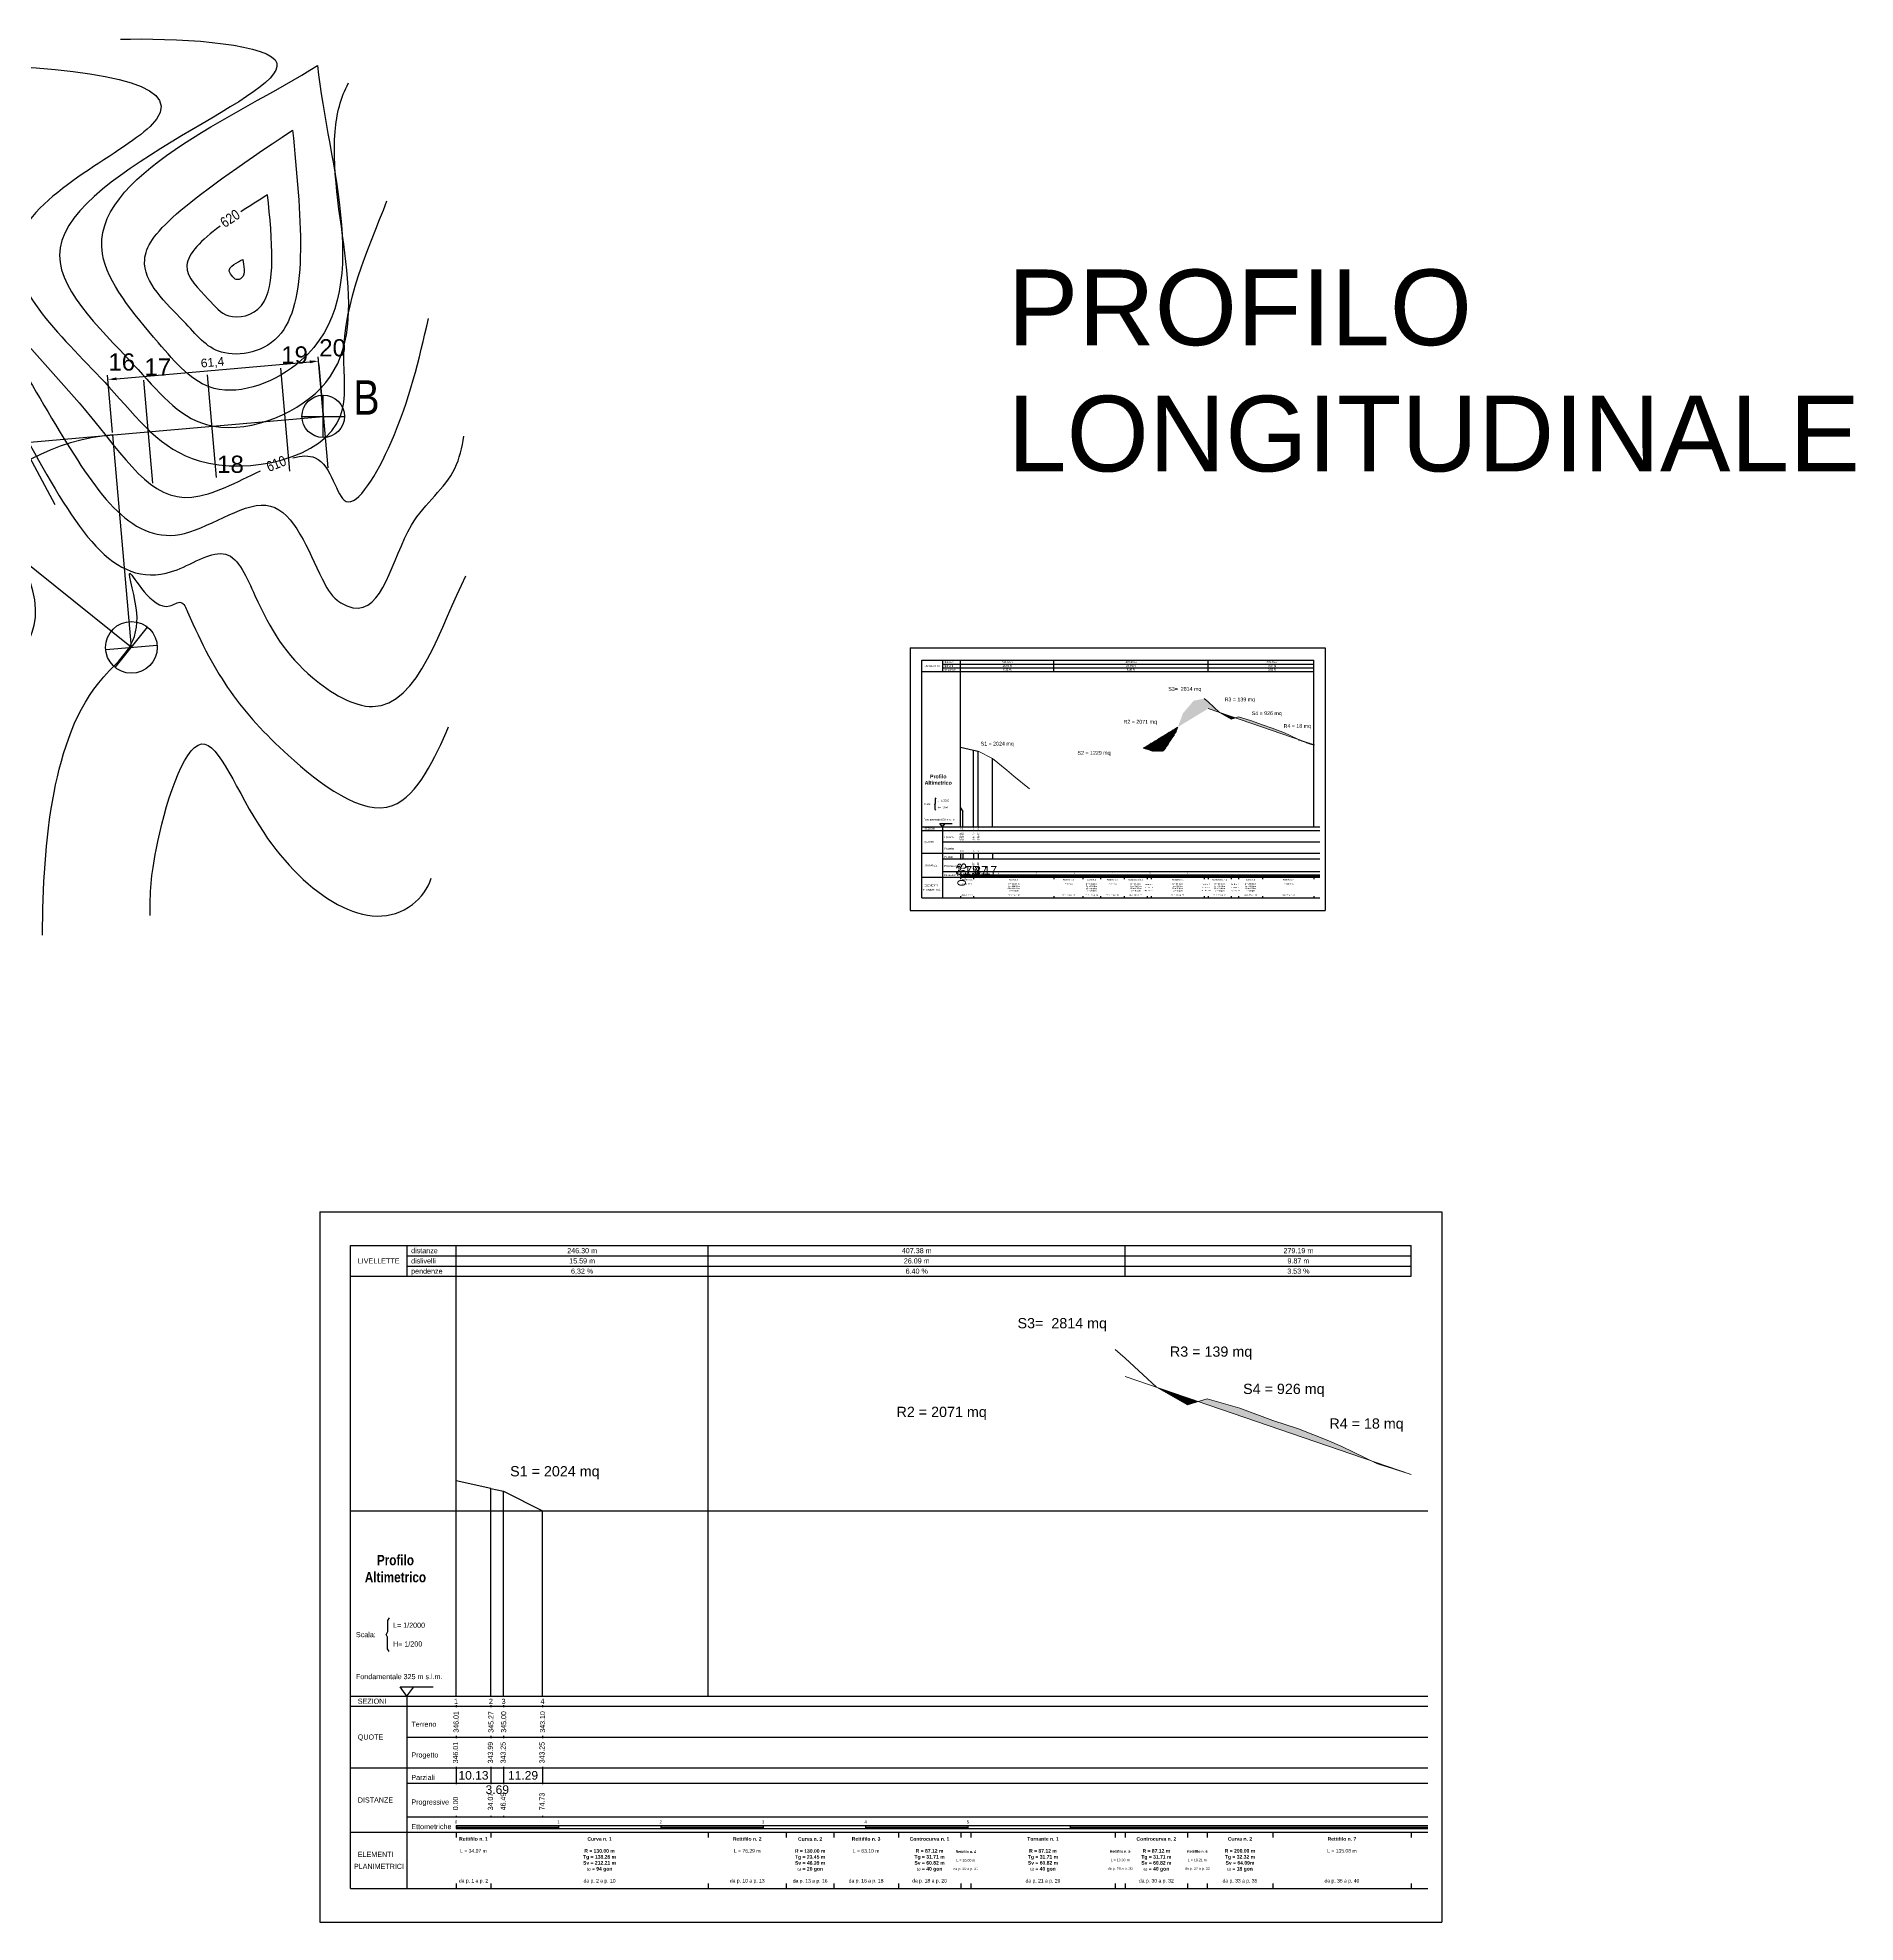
# Model space of a CAD drawing. Header units: metres. Extents: x -5614 to 709, y -2700 to 138.
# Drawn here: x 181 to 709, y -409 to 138 of the extents above; entities that cross this region are included whole.
import ezdxf
from ezdxf.enums import TextEntityAlignment as Align

# ---------------------------------------------------------------- set-up
doc = ezdxf.new("R2010")
doc.units = ezdxf.units.M
for name, color, linetype in [('Andamento altimetrico', 7, 'Continuous'), ('Curve di livello', 7, 'Continuous'), ('Estremi strada', 255, 'Continuous'), ('Livellette', 1, 'Continuous'), ('Picchetti', 3, 'Continuous'), ('QUOTE PICCHETTI', 2, 'Continuous'), ('Rettifica1', 240, 'Continuous'), ('testo', 7, 'Continuous')]:
    doc.layers.add(name, color=color, linetype=linetype)
doc.layers.add('Strada Nuova', color=2, linetype='Continuous', lineweight=0)
doc.styles.add('ARIAL', font='Arial.ttf')
doc.styles.add('Arial2e5', font='Arial.ttf', dxfattribs={"height": 2.5})
doc.styles.add('ARIAL5', font='', dxfattribs={"height": 5})
doc.styles.add('ArialNarr10', font='', dxfattribs={"height": 10})
doc.styles.add('ArialNarr3', font='', dxfattribs={"height": 3})
doc.styles.add('ArialNarrow5', font='', dxfattribs={"height": 5})
doc.styles.get("Standard").update_dxf_attribs({"font": 'Arial.ttf'})
doc.styles.get('ARIAL5').set_extended_font_data('Arial Unicode MS')
doc.styles.get('ArialNarr10').set_extended_font_data('Arial Narrow')
doc.styles.get('ArialNarr3').set_extended_font_data('Arial Narrow')
doc.styles.get('ArialNarrow5').set_extended_font_data('Arial Narrow')
doc.dimstyles.new('Arial2e5', dxfattribs={"dimtxt": 2.5, "dimasz": 0.18, "dimexe": 0.18, "dimexo": 0.0625, "dimgap": 0.09, "dimtad": 0, "dimzin": 0, "dimdsep": 46, "dimtxsty": 'Arial2e5', "dimcen": 0.09, "dimse1": 1, "dimse2": 1, "dimsd1": 1, "dimsd2": 1, "dimclrt": 2, "dimaunit": 2, "dimadec": 4, "dimazin": 0, "dimtfac": 1, "dimtofl": 0, "dimtmove": 2, "dimatfit": 3, "dimfxl": 1, "dimtolj": 1, "dimtzin": 0, "dimarcsym": 0})
doc.dimstyles.new('ISO-25', dxfattribs={"dimtxt": 2.5, "dimasz": 2.5, "dimexe": 1.25, "dimexo": 0.625, "dimtad": 1, "dimtxsty": 'Standard', "dimcen": 2.5, "dimadec": 0, "dimazin": 0, "dimtfac": 1, "dimtmove": 0, "dimatfit": 3, "dimfxl": 1, "dimarcsym": 0})
pattern_1 = [(45, (-269583.95895, -500333.97844), (-0.072912798748, 0.072912798748), [])]
pattern_2 = [(45, (-729994.84545, -1353238.32832), (-0.19719081377, 0.19719081377), [])]

# ---------------------------------------------------------------- blocks, each defined once
blk = doc.blocks.new('*D3')
at = {"layer": 'Defpoints', "color": 0, "transparency": 16777216}
for p in [(262.36, 44.51), (263.77, 28.45), (202.61, 23.09)]:
    blk.add_point(p, dxfattribs=at)
at = {"layer": 'Picchetti', "color": 0, "lineweight": -2, "transparency": 16777216}
for p, q in [((203.69, 39.36), (259.87, 44.29)), ((263.71, 29.08), (262.25, 45.75)), ((202.55, 23.71), (201.09, 40.39))]:
    blk.add_line(p, q, dxfattribs=at)
at = {"layer": 'Picchetti', "color": 0, "transparency": 16777216}
for points in [[(259.83, 44.7), (259.9, 43.87), (262.36, 44.51)], [(203.65, 39.78), (203.72, 38.95), (201.2, 39.14)]]:
    blk.add_solid(points, dxfattribs=at)
at = {"layer": 'Picchetti', "color": 0, "transparency": 16777216, "insert": (231.59, 43.94), "char_height": 2.5, "attachment_point": 5, "rotation": 5.014}
blk.add_mtext('61,4', dxfattribs=at)
blk = doc.blocks.new('*D35')
at = {"layer": 'Defpoints', "color": 0, "transparency": 16777216}
for p in [(448.96, -98.5), (452.71, -98.5), (452.71, -99.32)]:
    blk.add_point(p, dxfattribs=at)
at = {"layer": 'QUOTE PICCHETTI', "color": 2, "transparency": 16777216, "insert": (450.84, -103.47), "char_height": 2.5, "attachment_point": 5, "style": 'Arial2e5'}
blk.add_mtext('\\A1;3.75', dxfattribs=at)
blk = doc.blocks.new('*D36')
at = {"layer": 'Defpoints', "color": 0, "transparency": 16777216}
for p in [(452.71, -98.5), (454.08, -98.5), (454.08, -99.32)]:
    blk.add_point(p, dxfattribs=at)
at = {"layer": 'QUOTE PICCHETTI', "color": 2, "transparency": 16777216, "insert": (453.4, -103.47), "char_height": 2.5, "attachment_point": 5, "style": 'Arial2e5'}
blk.add_mtext('\\A1;1.37', dxfattribs=at)
blk = doc.blocks.new('*D37')
at = {"layer": 'Defpoints', "color": 0, "transparency": 16777216}
for p in [(454.08, -98.5), (458.25, -98.5), (458.25, -99.32)]:
    blk.add_point(p, dxfattribs=at)
at = {"layer": 'QUOTE PICCHETTI', "color": 2, "transparency": 16777216, "insert": (456.16, -103.41), "char_height": 2.5, "attachment_point": 5, "style": 'Arial2e5'}
blk.add_mtext('\\A1;4.17', dxfattribs=at)
blk = doc.blocks.new('*D60')
at = {"layer": 'Defpoints', "color": 0, "transparency": 16777216}
for p in [(302.34, -364.17), (312.48, -364.17), (312.48, -366.4)]:
    blk.add_point(p, dxfattribs=at)
at = {"layer": 'QUOTE PICCHETTI', "color": 2, "transparency": 16777216, "insert": (307.41, -366.4), "char_height": 2.5, "attachment_point": 5, "style": 'Arial2e5'}
blk.add_mtext('\\A1;10.13', dxfattribs=at)
blk = doc.blocks.new('*D61')
at = {"layer": 'Defpoints', "color": 0, "transparency": 16777216}
for p in [(312.48, -364.17), (316.17, -364.17), (316.17, -366.4)]:
    blk.add_point(p, dxfattribs=at)
at = {"layer": 'QUOTE PICCHETTI', "color": 2, "transparency": 16777216, "insert": (314.33, -370.55), "char_height": 2.5, "attachment_point": 5, "style": 'Arial2e5'}
blk.add_mtext('\\A1;3.69', dxfattribs=at)
blk = doc.blocks.new('*D62')
at = {"layer": 'Defpoints', "color": 0, "transparency": 16777216}
for p in [(316.17, -364.17), (327.46, -364.17), (327.46, -366.4)]:
    blk.add_point(p, dxfattribs=at)
at = {"layer": 'QUOTE PICCHETTI', "color": 2, "transparency": 16777216, "insert": (321.82, -366.4), "char_height": 2.5, "attachment_point": 5, "style": 'Arial2e5'}
blk.add_mtext('\\A1;11.29', dxfattribs=at)
blk = doc.blocks.new('*D67')
at = {"layer": 'Defpoints', "color": 0, "transparency": 16777216}
for p in [(448.96, -98.5), (449.6, -98.5), (449.6, -99.32)]:
    blk.add_point(p, dxfattribs=at)
at = {"layer": 'QUOTE PICCHETTI', "color": 2, "transparency": 16777216, "insert": (449.28, -104.66), "char_height": 2.5, "attachment_point": 5, "rotation": 90, "style": 'Arial2e5'}
blk.add_mtext('\\A1;0.63', dxfattribs=at)

msp = doc.modelspace()

# ---------------------------------------------------------------- hatches: boundary and pattern name
at = {"layer": 'testo', "linetype": 'Continuous', "lineweight": 0}
h = msp.add_hatch(color=11, dxfattribs=at)
h.dxf.hatch_style = 1
h.paths.add_polyline_path([(512.073, -61.823), (513.581, -57.804), (516.672, -54.163), (519.762, -53.559), (520.862, -54.493), (524.207, -57.628), (520.862, -56.473)])
h = msp.add_hatch(dxfattribs=at)
h.set_pattern_fill('ANSI31', color=19, scale=0.824914)
h.set_pattern_definition(pattern_1)
h.paths.add_polyline_path([(524.193, -57.615), (528.694, -59.158), (527.552, -59.509)])
edge = h.paths.add_edge_path(flags=17)
edge.add_line((524.207, -57.628), (527.552, -59.509))
h = msp.add_hatch(color=11, dxfattribs=at)
h.dxf.hatch_style = 1
h.paths.add_polyline_path([(528.694, -59.158), (529.665, -58.86), (533.189, -59.872), (536.713, -61.203), (539.462, -62.105), (542.567, -63.304), (544.141, -63.996), (547.216, -65.507)])
h = msp.add_hatch(dxfattribs=at)
h.set_pattern_fill('ANSI31', color=19, scale=0.824914)
h.set_pattern_definition(pattern_1)
h.paths.add_polyline_path([(501.963, -67.978), (512.073, -61.823), (511.543, -63.304), (508.075, -68.616), (507.673, -68.803), (504.607, -68.803), (504.28, -68.682), (503.18, -68.286)])
h = msp.add_hatch(dxfattribs=at)
h.set_pattern_fill('ANSI31', color=19, scale=0.824914)
h.set_pattern_definition(pattern_1)
h.paths.add_polyline_path([(547.216, -65.507), (551.57, -66.999), (547.881, -65.833)])
h = msp.add_hatch(dxfattribs=at)
h.set_pattern_fill('ANSI31', color=19, scale=2.230959)
h.set_pattern_definition(pattern_2)
h.paths.add_polyline_path([(505.796, -253.6), (517.971, -257.773), (514.88, -258.722)])
edge = h.paths.add_edge_path(flags=17)
edge.add_line((505.834, -253.635), (514.88, -258.722))
h = msp.add_hatch(color=11, dxfattribs=at)
h.dxf.hatch_style = 1
h.paths.add_polyline_path([(517.971, -257.773), (520.594, -256.967), (530.125, -259.704), (539.656, -263.303), (547.092, -265.742), (555.489, -268.984), (559.746, -270.858), (568.062, -274.943)])
h = msp.add_hatch(dxfattribs=at)
h.set_pattern_fill('ANSI31', color=19, scale=2.230959)
h.set_pattern_definition(pattern_2)
h.paths.add_polyline_path([(568.062, -274.943), (579.837, -278.979), (569.86, -275.826)])

# ---------------------------------------------------------------- linework, layer by layer
at = {"color": 2, "true_color": 0xf1eb1f}
for p, q in [((211.565, 38.93), (214.187, 9.045)), ((251.329, 42.419), (253.954, 12.534))]:
    msp.add_line(p, q, dxfattribs=at)
at = {"color": 7}
for p, q in [((434.338, -38.774), (434.338, -115.106)), ((554.87, -38.774), (554.87, -115.106)), ((434.338, -115.106), (554.87, -115.106)), ((262.787, -202.645), (262.787, -409.083)), ((588.76, -202.645), (588.76, -409.083)), ((262.787, -409.083), (588.76, -409.083))]:
    msp.add_line(p, q, dxfattribs=at)
for p, q in [((434.338, -38.774), (554.87, -38.774)), ((262.787, -202.645), (588.76, -202.645))]:
    msp.add_line(p, q)
at = {"color": 1, "linetype": 'Continuous'}
for p, q in [((448.965, -104.714), (553.363, -104.714)), ((448.965, -105.044), (553.363, -105.044)), ((302.344, -380.979), (584.686, -380.979)), ((302.344, -381.871), (584.686, -381.871))]:
    msp.add_line(p, q, dxfattribs=at)
at = {"layer": 'Andamento altimetrico', "color": 2, "linetype": 'Continuous', "lineweight": 0}
for p, q in [((519.762, -53.559), (520.862, -54.493)), ((520.862, -54.493), (524.207, -57.628)), ((524.207, -57.628), (527.552, -59.509)), ((527.552, -59.509), (529.665, -58.86)), ((529.665, -58.86), (533.189, -59.872)), ((533.189, -59.872), (536.713, -61.203)), ((536.713, -61.203), (539.462, -62.105)), ((539.462, -62.105), (542.567, -63.304)), ((542.567, -63.304), (544.141, -63.996)), ((544.141, -63.996), (547.881, -65.833)), ((458.251, -70.948), (454.078, -68.803)), ((458.251, -70.948), (462.424, -74.302)), ((547.881, -65.833), (551.57, -66.999)), ((462.424, -74.302), (464.384, -76.073)), ((464.384, -76.073), (468.926, -79.802)), ((493.814, -242.629), (496.788, -245.158)), ((496.788, -245.158), (505.834, -253.635)), ((505.834, -253.635), (514.88, -258.722)), ((514.88, -258.722), (520.594, -256.967)), ((520.594, -256.967), (530.125, -259.704)), ((530.125, -259.704), (539.656, -263.303)), ((539.656, -263.303), (547.092, -265.742)), ((547.092, -265.742), (555.489, -268.984)), ((555.489, -268.984), (559.746, -270.858)), ((559.746, -270.858), (569.86, -275.826)), ((569.86, -275.826), (579.837, -278.979))]:
    msp.add_line(p, q, dxfattribs=at)
at = {"layer": 'Andamento altimetrico', "color": 2}
for p, q in [((448.965, -67.692), (452.712, -68.506)), ((452.712, -68.506), (454.078, -68.803)), ((312.478, -283.054), (302.344, -280.853)), ((312.478, -283.054), (316.173, -283.857)), ((316.173, -283.857), (327.459, -289.509))]:
    msp.add_line(p, q, dxfattribs=at)
at = {"layer": 'Curve di livello', "color": 6}
for points, start_tangent, end_tangent in [([(204.825, 138.005), (249.762, 132.003), (187.303, 77.374), (208.65, 43.45), (229.881, 26.045), (263.031, 36.624), (267.231, 111.257), (271.121, 125.305)], (10.5837498, 0.3215452), (1.4215983, 2.5292948)), ([(68.303, 132), (213.454, 112.676), (175.018, 79.058), (201.448, 37.057), (227.734, 15.508), (268.776, 28.605), (269.746, 45.829), (282.279, 91.095)], (18.5720242, -0.7057358), (2.8052889, 7.3525766)), ([(-10.925, 128.062), (-2.476, 101.711), (-20.989, 63.689), (5.081, 12.747), (15.778, -24.927), (68.815, -83.062), (72.655, -114.281), (122.367, -129.389), (138.887, -87.522), (144.3, -41.588), (150.63, -30.204), (148.229, -15.56), (165.616, 17.348), (161.121, 65.465), (187.043, 24.271), (223.439, -5.565), (248.4, 2.4), (263.458, -18.777), (267.808, -24.975), (272.327, -27.155), (289.4, -3.2), (302.012, 13.346), (304.595, 22.674)], (3.1106733, -4.8768658), (0.4472478, 3.0111977)), ([(262.111, 130.375), (199.588, 75.69), (215.852, 49.843), (232.028, 36.582), (257.285, 44.642), (262.111, 130.375)], (-10.082178, -6.3389902), (-1.1212233, 11.4635276)), ([(240.351, 74.055), (236.443, 70.637), (237.46, 69.021), (238.471, 68.193), (240.049, 68.696), (240.351, 74.055)], (-2.5205445, -1.5847476), (-0.2803058, 2.8658819)), ([(149.981, -128.153), (152.807, -97.6), (160.379, -78.411), (162.3, -62.112), (180.139, -30.028), (173.371, 11.24), (176.269, 16.725), (175.52, 24.744), (179.84, 17.879), (221.292, -16.102), (235.4, -11.6), (243.911, -23.57), (260.689, -47.475), (278.119, -55.882), (305.219, -17.859)], (0.0061079, 5.8684832), (3.9263242, 7.7596038)), ([(182.157, -122.263), (185.543, -80.874), (199.98, -47.24), (209.647, -29.853), (207.564, -17.145), (219.144, -26.639), (222.4, -25.6), (224.364, -28.362), (253.57, -69.975), (283.912, -84.609), (300.171, -61.795)], (0.0837371, 6.4821249), (2.5301165, 5.7464467)), ([(213.433, -116.537), (215.196, -97.483), (228.39, -66.742), (246.451, -92.475), (289.704, -113.336), (295.124, -105.732)], (-0.047209, 3.5126739), (0.8664883, 3.211249))]:
    msp.add_spline(points, degree=3, dxfattribs=dict(at, start_tangent=start_tangent, end_tangent=end_tangent))
for points, knots in [([(254.857, 111.601), (221.718, 89.519), (203.879, 73.719), (223.948, 56.373), (232.476, 44.418), (260.942, 49.387), (257.238, 87.258), (254.857, 111.601)], [2.5949918, 2.5949918, 2.5949918, 2.5949918, 7.5568648, 12.1389169, 15.931052, 20.2003468, 27.8837453, 27.8837453, 27.8837453, 27.8837453]), ([(160.426, 35.76), (163.373, 50.645), (159.764, 86.763), (52.973, 111.217), (205.322, 96.441), (143.423, 81.624), (198.271, 30.817), (216.87, -2.276), (238.812, 9.435), (245.488, 12.614)], [69.0492247, 69.0492247, 69.0492247, 69.0492247, 74.5300825, 81.9087116, 90.6437837, 95.0197267, 102.7118198, 109.0778443, 112.2188981, 112.2188981, 112.2188981, 112.2188981]), ([(233.773, 83.686), (228.329, 79.662), (220.311, 71.721), (230.744, 62.703), (235.396, 56.183), (250.923, 58.893), (248.903, 79.55), (247.604, 92.828)], [2.3781678, 2.3781678, 2.3781678, 2.3781678, 5.5811145, 8.9651843, 11.7658617, 14.9189448, 20.5935107, 20.5935107, 20.5935107, 20.5935107]), ([(254.916, 16.391), (257.434, 17.051), (265.863, 17.513), (268.996, -5.787), (286.805, 24.112), (291.603, 45), (294.333, 56.884)], [113.8035405, 113.8035405, 113.8035405, 113.8035405, 115.209152, 119.149236, 123.7941878, 129.9243912, 129.9243912, 129.9243912, 129.9243912])]:
    msp.add_open_spline(points, degree=3, knots=knots, dxfattribs=at)
msp.add_open_spline([(247.604, 92.828), (244.979, 91.178), (242.355, 89.528), (239.862, 87.891)], degree=3, dxfattribs=at)
at = {"layer": 'Estremi strada', "color": 4}
for p, q in [((263.767, 22.269), (263.767, 34.636)), ((257.584, 28.452), (269.951, 28.452))]:
    msp.add_line(p, q, dxfattribs=at)
msp.add_circle((263.767, 28.452), 6.184, dxfattribs=at)
at = {"layer": 'Livellette', "color": 4, "linetype": 'Continuous', "lineweight": 0}
for p, q in [((551.57, -66.999), (520.862, -56.473)), ((579.837, -278.979), (496.788, -250.512))]:
    msp.add_line(p, q, dxfattribs=at)
at = {"layer": 'Picchetti', "color": 2, "true_color": 0xf1eb1f}
for p, q in [((230.063, 40.553), (232.685, 10.668)), ((262.457, 43.395), (265.078, 13.51)), ((185.86, 2.769), (171.712, 29.223)), ((208.025, -38.676), (202.607, 23.087)), ((208.025, -38.676), (159.664, 0.12)), ((448.965, -85.29), (449.596, -86.401))]:
    msp.add_line(p, q, dxfattribs=at)
msp.add_circle((208.025, -38.676), 7.5, dxfattribs=at)
msp.add_arc((208.025, -38.676), 62, 95.014, 141.26268, dxfattribs=at)
at = {"layer": 'QUOTE PICCHETTI', "color": 2}
for p, q in [((437.638, -45.701), (437.638, -42.401)), ((437.638, -42.401), (551.57, -42.401)), ((443.686, -42.401), (443.686, -45.701)), ((443.686, -43.501), (551.57, -43.501)), ((448.965, -45.701), (448.965, -42.401)), ((476.055, -45.701), (476.055, -42.401)), ((520.862, -45.701), (520.862, -42.401)), ((551.57, -45.701), (551.57, -42.401)), ((437.638, -45.701), (551.57, -45.701)), ((437.638, -111.479), (437.638, -45.701)), ((443.686, -44.601), (551.57, -44.601)), ((448.965, -90.801), (448.965, -45.701)), ((551.57, -90.801), (551.57, -45.701)), ((441.607, -83.915), (441.442, -84.2)), ((441.607, -84.486), (441.442, -84.2)), ((441.772, -82.386), (441.607, -82.671)), ((441.607, -82.671), (441.607, -83.915)), ((441.607, -85.729), (441.607, -84.486)), ((441.772, -86.015), (441.607, -85.729)), ((449.596, -90.801), (449.596, -86.401)), ((437.638, -90.801), (553.363, -90.801)), ((437.638, -91.901), (553.363, -91.901)), ((443.686, -90.801), (442.95, -89.813)), ((442.95, -89.813), (446.524, -89.813)), ((443.686, -90.801), (444.422, -89.813)), ((443.686, -90.801), (443.686, -111.479)), ((448.965, -91.791), (448.965, -92.011)), ((449.596, -91.791), (449.596, -92.011)), ((452.712, -91.791), (452.712, -92.011)), ((454.078, -91.791), (454.078, -92.011)), ((458.251, -91.791), (458.251, -92.011)), ((437.638, -98.5), (553.363, -98.5)), ((443.686, -95.2), (553.363, -95.2)), ((448.965, -95.09), (448.965, -95.31)), ((448.965, -98.39), (448.965, -100.26)), ((449.596, -95.09), (449.596, -95.31)), ((449.596, -98.39), (449.596, -98.5)), ((449.596, -98.39), (449.596, -100.26)), ((452.712, -95.09), (452.712, -95.31)), ((452.712, -98.39), (452.712, -100.26)), ((454.078, -95.09), (454.078, -95.31)), ((454.078, -98.39), (454.078, -100.26)), ((458.251, -95.09), (458.251, -95.31)), ((458.251, -98.39), (458.251, -100.26)), ((443.686, -100.15), (553.363, -100.15)), ((443.686, -103.669), (443.686, -103.779)), ((443.686, -103.779), (553.363, -103.779)), ((448.965, -103.669), (448.965, -103.779)), ((449.596, -100.15), (449.596, -100.26)), ((449.596, -103.669), (449.596, -103.779)), ((452.712, -103.669), (452.712, -103.779)), ((454.078, -103.669), (454.078, -103.779)), ((458.251, -103.669), (458.251, -103.779)), ((437.638, -105.429), (553.363, -105.429)), ((448.965, -104.714), (448.965, -105.044)), ((448.965, -104.879), (459.964, -104.879)), ((448.965, -105.429), (448.965, -105.979)), ((452.712, -105.429), (452.712, -105.979)), ((459.964, -104.714), (459.964, -105.044)), ((470.963, -104.714), (470.963, -105.044)), ((470.963, -104.879), (481.961, -104.879)), ((476.055, -105.429), (476.055, -105.979)), ((481.961, -104.714), (481.961, -105.044)), ((484.447, -105.429), (484.447, -105.979)), ((489.55, -105.429), (489.55, -105.979)), ((492.96, -104.714), (492.96, -105.044)), ((492.96, -104.879), (503.959, -104.879)), ((496.491, -105.429), (496.491, -105.979)), ((503.18, -105.429), (503.18, -105.979)), ((503.959, -104.714), (503.959, -105.044)), ((504.28, -105.429), (504.28, -105.979)), ((514.958, -104.714), (514.958, -105.044)), ((514.958, -104.879), (553.363, -104.879)), ((519.762, -105.429), (519.762, -105.979)), ((520.862, -105.429), (520.862, -105.979)), ((527.552, -105.429), (527.552, -105.979)), ((529.665, -105.429), (529.665, -105.979)), ((536.713, -105.429), (536.713, -105.979)), ((551.57, -105.429), (551.57, -105.979)), ((437.638, -111.479), (553.363, -111.479)), ((448.965, -110.929), (448.965, -111.479)), ((452.712, -110.929), (452.712, -111.479)), ((476.055, -110.929), (476.055, -111.479)), ((484.447, -110.929), (484.447, -111.479)), ((489.55, -110.929), (489.55, -111.479)), ((496.491, -110.929), (496.491, -111.479)), ((503.18, -110.929), (503.18, -111.479)), ((504.28, -110.929), (504.28, -111.479)), ((519.762, -110.929), (519.762, -111.479)), ((520.862, -110.929), (520.862, -111.479)), ((527.552, -110.929), (527.552, -111.479)), ((529.665, -110.929), (529.665, -111.479)), ((536.713, -110.929), (536.713, -111.479)), ((551.57, -110.929), (551.57, -111.479)), ((271.711, -221.379), (271.711, -212.455)), ((271.711, -212.455), (579.837, -212.455)), ((288.068, -212.455), (288.068, -221.379)), ((302.344, -221.379), (302.344, -212.455)), ((375.609, -221.379), (375.609, -212.455)), ((496.788, -221.379), (496.788, -212.455)), ((579.837, -221.379), (579.837, -212.455)), ((288.068, -215.429), (579.837, -215.429)), ((288.068, -218.404), (579.837, -218.404)), ((271.711, -221.379), (579.837, -221.379)), ((271.711, -399.272), (271.711, -221.379)), ((302.344, -343.35), (302.344, -221.379)), ((375.609, -343.35), (375.609, -221.379)), ((271.711, -289.509), (584.686, -289.509)), ((282.891, -320.592), (282.445, -321.364)), ((282.445, -321.364), (282.445, -324.726)), ((282.445, -324.726), (281.999, -325.499)), ((282.445, -326.272), (281.999, -325.499)), ((282.445, -329.634), (282.445, -326.272)), ((282.891, -330.406), (282.445, -329.634)), ((271.711, -343.35), (584.686, -343.35)), ((288.068, -343.35), (286.077, -340.678)), ((286.077, -340.678), (295.744, -340.678)), ((288.068, -343.35), (290.058, -340.678)), ((288.068, -343.35), (288.068, -399.272)), ((271.711, -346.324), (584.686, -346.324)), ((302.344, -346.027), (302.344, -346.622)), ((312.478, -346.027), (312.478, -346.622)), ((316.173, -346.027), (316.173, -346.622)), ((327.459, -346.027), (327.459, -346.622)), ((288.068, -355.248), (584.686, -355.248)), ((302.344, -354.951), (302.344, -355.546)), ((312.478, -354.951), (312.478, -355.546)), ((316.173, -354.951), (316.173, -355.546)), ((327.459, -354.951), (327.459, -355.546)), ((271.711, -364.172), (584.686, -364.172)), ((302.344, -363.874), (302.344, -368.931)), ((312.478, -363.874), (312.478, -368.931)), ((316.173, -363.874), (316.173, -368.931)), ((327.459, -363.874), (327.459, -368.931)), ((327.459, -363.874), (327.459, -368.931)), ((288.068, -368.634), (584.686, -368.634)), ((271.711, -382.912), (584.686, -382.912)), ((288.068, -378.153), (288.068, -378.45)), ((288.068, -378.45), (584.686, -378.45)), ((302.344, -378.153), (302.344, -378.45)), ((302.344, -380.979), (302.344, -381.871)), ((302.344, -381.425), (332.09, -381.425)), ((302.344, -382.912), (302.344, -384.399)), ((312.478, -378.153), (312.478, -378.45)), ((312.478, -382.912), (312.478, -384.399)), ((316.173, -378.153), (316.173, -378.45)), ((327.459, -378.153), (327.459, -378.45)), ((327.459, -378.153), (327.459, -378.45)), ((332.09, -380.979), (332.09, -381.871)), ((361.836, -380.979), (361.836, -381.871)), ((361.836, -381.425), (391.582, -381.425)), ((375.609, -382.912), (375.609, -384.399)), ((391.582, -380.979), (391.582, -381.871)), ((398.305, -382.912), (398.305, -384.399)), ((412.104, -382.912), (412.104, -384.399)), ((421.328, -380.979), (421.328, -381.871)), ((421.328, -381.425), (451.075, -381.425)), ((430.877, -382.912), (430.877, -384.399)), ((448.969, -382.912), (448.969, -384.399)), ((451.075, -380.979), (451.075, -381.871)), ((451.943, -382.912), (451.943, -384.399)), ((480.821, -380.979), (480.821, -381.871)), ((480.821, -381.425), (584.686, -381.425)), ((493.814, -382.912), (493.814, -384.399)), ((496.788, -382.912), (496.788, -384.399)), ((514.88, -382.912), (514.88, -384.399)), ((520.594, -382.912), (520.594, -384.399)), ((539.656, -382.912), (539.656, -384.399)), ((579.837, -382.912), (579.837, -384.399)), ((271.711, -399.272), (584.686, -399.272)), ((302.344, -397.785), (302.344, -399.272)), ((312.478, -397.785), (312.478, -399.272)), ((375.609, -397.785), (375.609, -399.272)), ((398.305, -397.785), (398.305, -399.272)), ((412.104, -397.785), (412.104, -399.272)), ((430.877, -397.785), (430.877, -399.272)), ((448.969, -397.785), (448.969, -399.272)), ((451.943, -397.785), (451.943, -399.272)), ((493.814, -397.785), (493.814, -399.272)), ((496.788, -397.785), (496.788, -399.272)), ((514.88, -397.785), (514.88, -399.272)), ((520.594, -397.785), (520.594, -399.272)), ((539.656, -397.785), (539.656, -399.272)), ((579.837, -397.785), (579.837, -399.272))]:
    msp.add_line(p, q, dxfattribs=at)
at = {"layer": 'QUOTE PICCHETTI', "color": 1}
for p, q in [((452.712, -90.801), (452.712, -68.506)), ((454.078, -90.801), (454.078, -68.803)), ((458.251, -90.801), (458.251, -70.948)), ((312.478, -343.35), (312.478, -283.054)), ((316.173, -343.35), (316.173, -283.857)), ((327.459, -343.35), (327.459, -289.509))]:
    msp.add_line(p, q, dxfattribs=at)
at = {"layer": 'Rettifica1', "color": 1}
for p, q in [((176.232, 20.773), (263.767, 28.452)), ((203.332, -44.526), (212.718, -32.826)), ((200.554, -39.332), (215.497, -38.021))]:
    msp.add_line(p, q, dxfattribs=at)

# ---------------------------------------------------------------- texts
at = {"linetype": 'Continuous', "lineweight": 0, "insert": (462.665, 71.118), "char_height": 21.99771, "attachment_point": 1}
msp.add_mtext_dynamic_manual_height_columns('{\\fArial|b0|i0|c0|p34;PROFILO LONGITUDINALE}', width=366.10437, gutter_width=0.11, heights=[0], dxfattribs=at)
at = {"layer": 'Curve di livello', "style": 'ArialNarr3'}
for s, rotation, p in [('620', 33.66867, (235.121, 83.118)), ('610', 21.83021, (247.992, 12.257))]:
    msp.add_text(s, height=3, rotation=rotation, dxfattribs=at).set_placement(p)
at = {"layer": 'Estremi strada', "color": 4}
for s, height, style, p in [('20', 5, 'ARIAL5', (262.591, 45.874)), ('16', 5, 'ARIAL5', (201.321, 41.754)), ('17', 5, 'ARIAL5', (211.797, 40.296)), ('19', 5, 'ARIAL5', (251.561, 43.785)), ('B', 10, 'ArialNarr10', (272.482, 28.945)), ('18', 5, 'ARIAL5', (232.918, 12.034))]:
    msp.add_text(s, height=height, dxfattribs=dict(at, style=style)).set_placement(p)
at = {"layer": 'Livellette', "color": 2, "linetype": 'Continuous', "lineweight": 0, "attachment_point": 1, "style": 'ARIAL5'}
for s, width, gutter_width, insert, char_height in [('S3=  2814 mq', 13.95173, 2.75, (509.293, -50.192), 1.09989), ('S4 = 926 mq', 13.95173, 2.75, (533.525, -57.251), 1.09989), ('S1 = 2024 mq', 13.95173, 2.75, (454.776, -66.101), 1.09989), ('S2 = 1229 mq', 13.95173, 2.75, (482.917, -68.752), 1.09989), ('S3=  2814 mq', 37.7321, 7.437, (465.499, -233.524), 2.97461), ('S4 = 926 mq', 37.7321, 7.437, (531.034, -252.615), 2.97461), ('S1 = 2024 mq', 37.7321, 7.437, (318.061, -276.551), 2.97461)]:
    msp.add_mtext_dynamic_manual_height_columns(s, width=width, gutter_width=gutter_width, heights=[0], dxfattribs=dict(at, insert=insert, char_height=char_height))
at = {"layer": 'Livellette', "linetype": 'Continuous', "lineweight": 0, "attachment_point": 1, "style": 'ARIAL5'}
for s, width, gutter_width, insert, char_height in [('{\\C1;R3 = 139 mq}', 13.95173, 2.75, (525.663, -53.246), 1.09989), ('{\\C1;R2 = 2071 mq}', 13.95173, 2.75, (496.291, -59.722), 1.09989), ('{\\C1;R4 = 18 mq}', 13.95173, 2.75, (542.793, -60.97), 1.09989), ('{\\C1;R3 = 139 mq}', 37.7321, 7.437, (509.773, -241.785), 2.97461), ('{\\C1;R2 = 2071 mq}', 37.7321, 7.437, (430.336, -259.299), 2.97461), ('{\\C1;R4 = 18 mq}', 37.7321, 7.437, (556.101, -262.675), 2.97461)]:
    msp.add_mtext_dynamic_manual_height_columns(s, width=width, gutter_width=gutter_width, heights=[0], dxfattribs=dict(at, insert=insert, char_height=char_height))
at = {"layer": 'QUOTE PICCHETTI', "color": 2, "style": 'ARIAL'}
for s, height, p in [('LIVELLETTE', 0.5499, (438.408, -44.051)), ('distanze', 0.5499, (444.141, -42.951)), ('dislivelli', 0.5499, (444.141, -44.051)), ('pendenze', 0.5499, (444.141, -45.151)), ('Scala:', 0.5499, (438.209, -84.2)), ('L= 1/2000', 0.5499, (442.197, -83.191)), ('H= 1/200', 0.5499, (442.197, -85.202)), ('Fondamentale 600 m s.l.m.', 0.54994, (438.209, -88.711)), ('SEZIONI', 0.5499, (438.408, -91.351)), ('QUOTE', 0.5499, (438.408, -95.2)), ('DISTANZE', 0.5499, (438.408, -101.965)), ('PLANIMETRICI', 0.54994, (437.995, -109.099)), ('ELEMENTI', 0.5499, (438.408, -107.809)), ('distanze', 1.4873, (289.297, -213.942)), ('LIVELLETTE', 1.4873, (273.793, -216.917)), ('dislivelli', 1.4873, (289.297, -216.917)), ('pendenze', 1.4873, (289.297, -219.891)), ('L= 1/2000', 1.4873, (284.041, -322.77)), ('Scala:', 1.4873, (273.256, -325.499)), ('H= 1/200', 1.4873, (284.041, -328.209)), ('Fondamentale 325 m s.l.m.', 1.48731, (273.256, -337.698)), ('SEZIONI', 1.4873, (273.793, -344.837)), ('QUOTE', 1.4873, (273.793, -355.248)), ('DISTANZE', 1.4873, (273.793, -373.542)), ('ELEMENTI', 1.4873, (273.793, -389.347)), ('PLANIMETRICI', 1.48731, (272.676, -392.837))]:
    msp.add_text(s, height=height, dxfattribs=at).set_placement(p, align=Align.MIDDLE_LEFT)
for s, height, p in [('246.30 m', 0.5499, (462.51, -42.951)), ('15.59 m', 0.5499, (462.51, -44.051)), ('407.38 m', 0.5499, (498.459, -42.951)), ('26.09 m', 0.5499, (498.459, -44.051)), ('279.19 m', 0.5499, (539.464, -42.951)), ('9.87 m', 0.5499, (539.464, -44.051)), ('6,32 %%%', 0.5499, (462.51, -45.151)), ('6.40 %%%', 0.5499, (498.459, -45.151)), ('3.53 %%%', 0.5499, (539.464, -45.151)), ('246.30 m', 1.4873, (338.976, -213.942)), ('407.38 m', 1.4873, (436.199, -213.942)), ('279.19 m', 1.4873, (547.097, -213.942)), ('15.59 m', 1.4873, (338.976, -216.917)), ('26.09 m', 1.4873, (436.199, -216.917)), ('9.87 m', 1.4873, (547.097, -216.917)), ('6,32 %%%', 1.4873, (338.976, -219.891)), ('6.40 %%%', 1.4873, (436.199, -219.891)), ('3.53 %%%', 1.4873, (547.097, -219.891))]:
    msp.add_text(s, height=height, dxfattribs=at).set_placement(p, align=Align.MIDDLE_CENTER)
at = {"layer": 'QUOTE PICCHETTI', "color": 2, "style": 'ArialNarrow5'}
for s, height, p in [('605.01', 0.5499, (448.965, -94.733)), ('604.00', 0.5499, (449.596, -94.733)), ('345.27', 0.5499, (452.712, -94.733)), ('345.00', 0.5499, (454.078, -94.733)), ('346.01', 1.4873, (302.344, -353.984)), ('345.27', 1.4873, (312.478, -353.984)), ('345.00', 1.4873, (316.173, -353.984)), ('343.10', 1.4873, (327.459, -353.984))]:
    msp.add_text(s, height=height, rotation=90, dxfattribs=at).set_placement(p, align=Align.MIDDLE_LEFT)
at = {"layer": 'QUOTE PICCHETTI', "color": 2, "style": 'ARIAL'}
for s, height, p in [('A', 0.55, (448.965, -91.637)), ('1', 0.55, (449.596, -91.637)), ('2', 0.55, (452.712, -91.637)), ('3', 0.55, (454.078, -91.637)), ('1', 1.487, (302.344, -345.61)), ('2', 1.487, (312.478, -345.61)), ('3', 1.487, (316.173, -345.61)), ('4', 1.487, (327.459, -345.61))]:
    msp.add_text(s, height=height, dxfattribs=at).set_placement(p, align=Align.CENTER)
for s, height, p in [('Terreno', 0.5499, (444.163, -94.1)), ('Progetto', 0.5499, (444.163, -97.4)), ('Parziali', 0.5499, (444.163, -99.82)), ('Progressive', 0.54994, (444.163, -102.459)), ('Ettometriche', 0.54994, (444.163, -105.099)), ('Terreno', 1.4873, (289.358, -352.273)), ('Progetto', 1.4873, (289.358, -361.197)), ('Parziali', 1.4873, (289.358, -367.741)), ('Progressive', 1.48731, (289.358, -374.881)), ('Ettometriche', 1.48731, (289.358, -382.02))]:
    msp.add_text(s, height=height, dxfattribs=at).set_placement(p)
at = {"layer": 'QUOTE PICCHETTI', "color": 2, "style": 'ArialNarrow5'}
for s, height, p in [('x', 0.55, (449.185, -98.033)), ('x', 0.55, (449.816, -98.033)), ('x', 0.55, (452.932, -98.033)), ('x', 0.55, (454.298, -98.033)), ('0.00', 0.5499, (449.185, -103.072)), ('5.74', 0.5499, (449.816, -103.072)), ('34.07', 0.5499, (452.932, -103.072)), ('46.49', 0.5499, (454.298, -103.072)), ('346.01', 1.4873, (302.939, -362.908)), ('343.99', 1.4873, (313.073, -362.908)), ('343.25', 1.4873, (316.768, -362.908)), ('343.25', 1.4873, (328.054, -362.908)), ('0.00', 1.4873, (302.939, -376.537)), ('34.07', 1.4873, (313.073, -376.537)), ('46.49', 1.4873, (316.768, -376.537)), ('74.73', 1.4873, (328.054, -376.537))]:
    msp.add_text(s, height=height, rotation=90, dxfattribs=at).set_placement(p)
at = {"layer": 'QUOTE PICCHETTI', "color": 2}
for s, height, p in [('0', 0.33, (448.965, -104.323)), ('1', 0.33, (459.964, -104.323)), ('2', 0.33, (470.963, -104.323)), ('3', 0.33, (481.961, -104.323)), ('4', 0.33, (492.96, -104.323)), ('5', 0.33, (503.959, -104.323)), ('6', 0.33, (514.958, -104.323)), ('0', 0.892, (302.344, -379.922)), ('1', 0.892, (332.09, -379.922)), ('2', 0.892, (361.836, -379.922)), ('3', 0.892, (391.582, -379.922)), ('4', 0.892, (421.328, -379.922)), ('5', 0.892, (451.075, -379.922))]:
    msp.add_text(s, height=height, dxfattribs=at).set_placement(p, align=Align.MIDDLE_CENTER)
at = {"layer": 'QUOTE PICCHETTI', "color": 2, "attachment_point": 2}
for insert, char_height, width in [((442.454, -75.643), 1.09989, 14.75826), ((284.735, -302.355), 2.97461, 39.91335)]:
    msp.add_mtext('\\fTechnicBold|b0|i0|c2|p2;Profilo\\PAltimetrico', dxfattribs=dict(at, insert=insert, char_height=char_height, width=width))
at = {"layer": 'QUOTE PICCHETTI', "color": 2, "attachment_point": 5, "style": 'Arial2e5'}
for s, width, gutter_width, insert, char_height in [('{\\fArial|b1|i0|c0|p34;Rettifilo n. 6 \\P}\\PL = 19.21 m \\P\\Pda p. 32 a p. 33', 5.68861, 0.687, (528.608, -108.454), 0.27497), ('{\\fArial|b1|i0|c0|p34;Curva n. 2\\P\\PR = 200.00 m\\PTg = 32.32 m\\PSv = 64.09m\\P\\Fgreekc|c0;w\\fArial|b1|i0|c0|p34; = 18 gon\\P}\\Pda p. 33 a p. 35', 5.68861, 0.687, (533.189, -108.454), 0.38496), ('{\\fArial|b1|i0|c0|p34;Rettifilo n. 7}\\P\\PL = 135.08 m\\P\\P\\P\\P\\Pda p. 35 a p. 40', 5.68861, 0.687, (544.141, -108.454), 0.38496), ('{\\fArial|b1|i0|c0|p34;Rettifilo n. 6 \\P}\\PL = 19.21 m \\P\\Pda p. 32 a p. 33', 15.3847, 1.859, (517.737, -391.092), 0.74365), ('{\\fArial|b1|i0|c0|p34;Curva n. 2\\P\\PR = 200.00 m\\PTg = 32.32 m\\PSv = 64.09m\\P\\Fgreekc|c0;w\\fArial|b1|i0|c0|p34; = 18 gon\\P}\\Pda p. 33 a p. 35', 15.3847, 1.859, (530.125, -391.092), 1.04111), ('{\\fArial|b1|i0|c0|p34;Rettifilo n. 7}\\P\\PL = 135.08 m\\P\\P\\P\\P\\Pda p. 35 a p. 40', 15.3847, 1.859, (559.746, -391.092), 1.04111)]:
    msp.add_mtext_dynamic_manual_height_columns(s, width=width, gutter_width=gutter_width, heights=[0], dxfattribs=dict(at, insert=insert, char_height=char_height))
at = {"layer": 'Strada Nuova', "attachment_point": 5, "style": 'Arial2e5'}
for s, width, gutter_width, insert, char_height in [('{\\fArial|b1|i0|c0|p34;Rettifilo n. 1}\\P\\PL = 34.07 m\\P\\P\\P\\P\\Pda p. 1 a p. 2', 5.68861, 0.687, (450.839, -108.454), 0.38496), ('{\\fArial|b1|i0|c0|p34;Curva n. 1\\P\\PR = 130.00 m\\PTg = 138.26 m\\PSv = 212.21 m\\P\\Fgreekc|c0;w\\fArial|b1|i0|c0|p34; = 94 gon\\P}\\Pda p. 2 a p. 10', 5.68861, 0.687, (464.384, -108.454), 0.38496), ('{\\fArial|b1|i0|c0|p34;Rettifilo n. 2}\\P\\PL = 76.29 m\\P\\P\\P\\P\\Pda p. 10 a p. 13', 5.68861, 0.687, (480.251, -108.454), 0.38496), ('{\\fArial|b1|i0|c0|p34;Curva n. 2\\P\\PR = 130.00 m\\PTg = 23.45 m\\PSv = 46.39 m\\P\\Fgreekc|c0;w\\fArial|b1|i0|c0|p34; = 20 gon\\P}\\Pda p. 13 a p. 16', 5.68861, 0.687, (487.009, -108.466), 0.38496), ('{\\fArial|b1|i0|c0|p34;Rettifilo n. 3}\\P\\PL = 63.10 m\\P\\P\\P\\P\\Pda p. 16 a p. 18', 5.68861, 0.687, (493.02, -108.454), 0.38496), ('{\\fArial|b1|i0|c0|p34;Controcurva n. 1\\P\\PR = 87.12 m\\PTg = 31.71 m\\PSv = 60.82 m\\P\\Fgreekc|c0;w\\fArial|b1|i0|c0|p34; = 40 gon\\P}\\Pda p. 18 a p. 20', 5.68861, 0.687, (499.836, -108.454), 0.38496), ('{\\fArial|b1|i0|c0|p34;Rettifilo n. 4}\\P\\PL = 10.00 m\\P\\Pda p. 20 a p. 21', 5.68861, 0.687, (503.736, -108.484), 0.27497), ('{\\fArial|b1|i0|c0|p34;Tornante n. 1\\P\\PR = 87.12 m\\PTg = 31.71 m\\PSv = 60.82 m\\P\\Fgreekc|c0;w\\fArial|b1|i0|c0|p34; = 40 gon\\P}\\Pda p. 21 a p. 29', 5.68861, 0.687, (512.021, -108.454), 0.38496), ('{\\fArial|b1|i0|c0|p34;Rettifilo n. 5 \\P}\\PL = 10.00 m \\P\\Pda p. 29 a p. 30', 5.68861, 0.687, (520.312, -108.454), 0.27497), ('{\\fArial|b1|i0|c0|p34;Controcurva n. 2\\P\\PR = 87.12 m\\PTg = 31.71 m\\PSv = 60.82 m\\P\\Fgreekc|c0;w\\fArial|b1|i0|c0|p34; = 40 gon\\P}\\Pda p. 30 a p. 32', 5.68861, 0.687, (524.207, -108.454), 0.38496), ('{\\fArial|b1|i0|c0|p34;Rettifilo n. 1}\\P\\PL = 34.07 m\\P\\P\\P\\P\\Pda p. 1 a p. 2', 15.3847, 1.859, (307.411, -391.092), 1.04111), ('{\\fArial|b1|i0|c0|p34;Curva n. 1\\P\\PR = 130.00 m\\PTg = 138.26 m\\PSv = 212.21 m\\P\\Fgreekc|c0;w\\fArial|b1|i0|c0|p34; = 94 gon\\P}\\Pda p. 2 a p. 10', 15.3847, 1.859, (344.044, -391.092), 1.04111), ('{\\fArial|b1|i0|c0|p34;Rettifilo n. 2}\\P\\PL = 76.29 m\\P\\P\\P\\P\\Pda p. 10 a p. 13', 15.3847, 1.859, (386.957, -391.092), 1.04111), ('{\\fArial|b1|i0|c0|p34;Curva n. 2\\P\\PR = 130.00 m\\PTg = 23.45 m\\PSv = 46.39 m\\P\\Fgreekc|c0;w\\fArial|b1|i0|c0|p34; = 20 gon\\P}\\Pda p. 13 a p. 16', 15.3847, 1.859, (405.233, -391.126), 1.04111), ('{\\fArial|b1|i0|c0|p34;Rettifilo n. 3}\\P\\PL = 63.10 m\\P\\P\\P\\P\\Pda p. 16 a p. 18', 15.3847, 1.859, (421.491, -391.092), 1.04111), ('{\\fArial|b1|i0|c0|p34;Controcurva n. 1\\P\\PR = 87.12 m\\PTg = 31.71 m\\PSv = 60.82 m\\P\\Fgreekc|c0;w\\fArial|b1|i0|c0|p34; = 40 gon\\P}\\Pda p. 18 a p. 20', 15.3847, 1.859, (439.923, -391.092), 1.04111), ('{\\fArial|b1|i0|c0|p34;Rettifilo n. 4}\\P\\PL = 10.00 m\\P\\Pda p. 20 a p. 21', 15.3847, 1.859, (450.471, -391.174), 0.74365), ('{\\fArial|b1|i0|c0|p34;Tornante n. 1\\P\\PR = 87.12 m\\PTg = 31.71 m\\PSv = 60.82 m\\P\\Fgreekc|c0;w\\fArial|b1|i0|c0|p34; = 40 gon\\P}\\Pda p. 21 a p. 29', 15.3847, 1.859, (472.879, -391.092), 1.04111), ('{\\fArial|b1|i0|c0|p34;Rettifilo n. 5 \\P}\\PL = 10.00 m \\P\\Pda p. 29 a p. 30', 15.3847, 1.859, (495.301, -391.092), 0.74365), ('{\\fArial|b1|i0|c0|p34;Controcurva n. 2\\P\\PR = 87.12 m\\PTg = 31.71 m\\PSv = 60.82 m\\P\\Fgreekc|c0;w\\fArial|b1|i0|c0|p34; = 40 gon\\P}\\Pda p. 30 a p. 32', 15.3847, 1.859, (505.834, -391.092), 1.04111)]:
    msp.add_mtext_dynamic_manual_height_columns(s, width=width, gutter_width=gutter_width, heights=[0], dxfattribs=dict(at, insert=insert, char_height=char_height))

# ---------------------------------------------------------------- dimensions: what is measured, and where the dimension line sits
at = {"layer": 'Picchetti', "color": 2, "true_color": 0xf1eb1f}
dim = msp.add_aligned_dim(p1=(202.6066, 23.0865), p2=(263.7675, 28.4525), distance=16.1175, dimstyle='ISO-25', dxfattribs=at)
dim.commit()
dim.dimension.update_dxf_attribs({"geometry": '*D3', "text_midpoint": (231.5925, 43.9446)})
at = {"layer": 'QUOTE PICCHETTI', "color": 2}
for base, p1, p2, picture, middle in [((452.712, -99.325), (448.965, -98.5), (452.712, -98.5), '*D35', (450.839, -103.472)), ((454.078, -99.325), (452.712, -98.5), (454.078, -98.5), '*D36', (453.395, -103.472)), ((458.251, -99.325), (454.078, -98.5), (458.251, -98.5), '*D37', (456.165, -103.405)), ((312.478, -366.403), (302.344, -364.172), (312.478, -364.172), '*D60', (307.411, -366.403)), ((316.173, -366.4029), (312.4785, -364.1719), (316.173, -364.1719), '*D61', (314.3257, -370.5498)), ((327.459, -366.403), (316.173, -364.172), (327.459, -364.172), '*D62', (321.816, -366.403))]:
    dim = msp.add_linear_dim(base=base, p1=p1, p2=p2, dimstyle='Arial2e5', dxfattribs=at)
    dim.commit()
    dim.dimension.update_dxf_attribs({"geometry": picture, "text_midpoint": middle})
dim = msp.add_linear_dim(base=(449.596, -99.325), p1=(448.965, -98.5), p2=(449.596, -98.5), dimstyle='Arial2e5', dxfattribs=at)
dim.commit()
dim.dimension.update_dxf_attribs({"geometry": '*D67', "text_midpoint": (449.281, -104.659), "text_rotation": 90})

doc.saveas('drawing.dxf')
